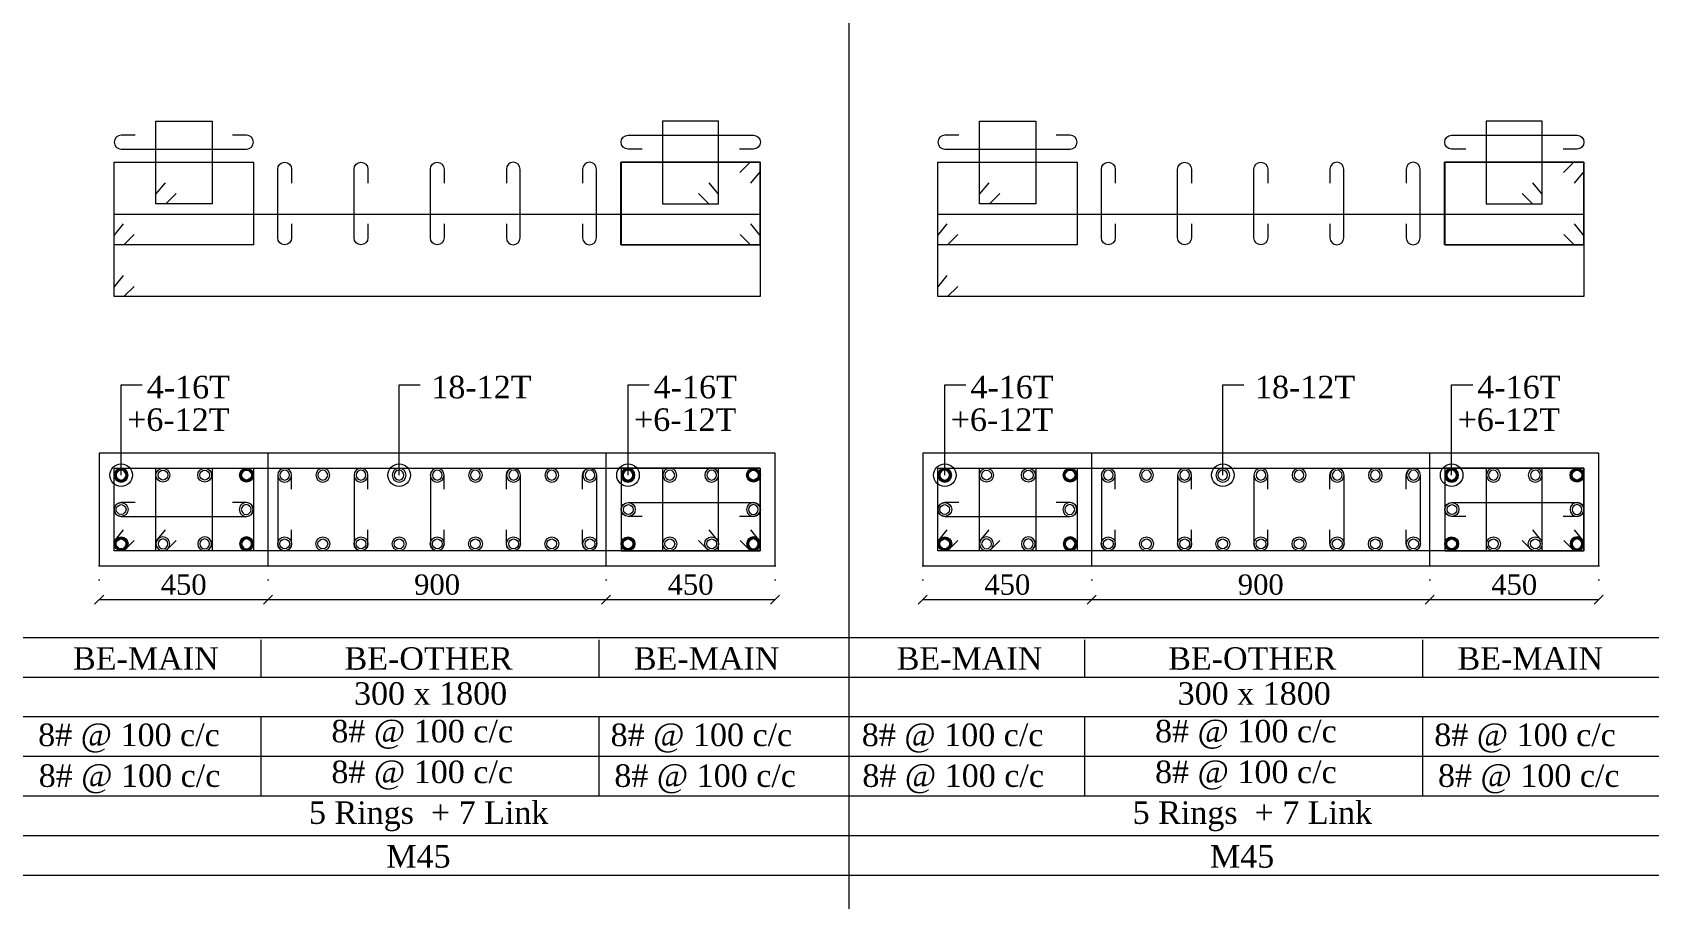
# Model space of a CAD drawing. Header units: millimetres. Extents: x 303 to 27724, y 300 to 68956.
# Drawn here: x 10195 to 14502, y 34898 to 37209 of the extents above; entities that cross this region are included whole.
import ezdxf

# ---------------------------------------------------------------- set-up
doc = ezdxf.new("R2010")
doc.units = ezdxf.units.MM
doc.linetypes.add('( Hidden )', pattern=[0.375, 0.25, -0.125])
doc.linetypes.add('DOT2', pattern=[0.125, 0, -0.125])
doc.layers.get('Defpoints').update_dxf_attribs({"lineweight": 0})
for name, color, linetype, lineweight in [('S-COL. STEEL DIA', 1, 'Continuous', 9), ('S-DIM FOOTING', 7, 'Continuous', 0), ('S-SECTION', 5, 'Continuous', 0), ('S-SECTION MARK', 7, 'Continuous', 0), ('S-SHEET', 7, 'Continuous', 0), ('S-STEEL', 1, 'Continuous', 9), ('S-STEEL-1', 1, 'Continuous', 0), ('S-STEEL-1 C.S.', 106, 'Continuous', 0), ('S-TEXT', 7, 'Continuous', 0)]:
    doc.layers.add(name, color=color, linetype=linetype, lineweight=lineweight)
doc.styles.add('AR', font='ARIALUNI.TTF', dxfattribs={"width": 0.8})
doc.styles.add('S-ROMANS', font='times.ttf')
doc.styles.add('TEXT', font='times.ttf')
doc.dimstyles.new('100', dxfattribs={"dimtxt": 180, "dimasz": 80, "dimexe": 0.18, "dimexo": 0.0625, "dimgap": 1, "dimtad": 1, "dimdec": 0, "dimzin": 0, "dimdsep": 46, "dimtxsty": 'AR', "dimblk": 'DOT', "dimcen": 0.09, "dimse1": 1, "dimse2": 1, "dimclrd": 50, "dimclrt": 256, "dimadec": 0, "dimazin": 0, "dimtfac": 1, "dimtdec": 0, "dimtix": 1, "dimtofl": 0, "dimtmove": 2, "dimatfit": 0, "dimfxl": 1, "dimtolj": 1, "dimtzin": 0, "dimlwd": -1, "dimarcsym": 0})
doc.dimstyles.new('SETU', dxfattribs={"dimtxt": 230, "dimasz": 0.2, "dimexe": 0.1, "dimexo": 0.1, "dimgap": 0.05, "dimtad": 1, "dimdec": 0, "dimzin": 0, "dimdsep": 46, "dimtxsty": 'TEXT', "dimblk": 'OBLIQUE', "dimcen": 0.09, "dimdle": 0.1, "dimclrd": 4, "dimclre": 256, "dimclrt": 256, "dimadec": 1, "dimazin": 0, "dimtfac": 1, "dimtdec": 0, "dimtix": 1, "dimtofl": 0, "dimtmove": 2, "dimatfit": 0, "dimfxl": 1, "dimtolj": 1, "dimtzin": 0, "dimlwd": -1, "dimlwe": -1, "dimarcsym": 1})

# ---------------------------------------------------------------- blocks, each defined once
blk = doc.blocks.new('*U4')
at = {"layer": 'S-COL. STEEL DIA'}
h = blk.add_hatch(color=256, dxfattribs=at)
h.dxf.hatch_style = 1
h.paths.add_polyline_path([(-18.5, 0, 1), (18.5, 0, 1)])
h.paths.add_polyline_path([(13, 0, -1), (-13, 0, -1)], flags=16)
at = {"layer": 'S-COL. STEEL DIA', "lineweight": 5}
for radius in [18.5, 13]:
    blk.add_circle((0, 0), radius, dxfattribs=at)
blk = doc.blocks.new('*U6')
at = {"layer": 'S-COL. STEEL DIA', "lineweight": 5}
for radius in [18.5, 13, 13]:
    blk.add_circle((0, 0), radius, dxfattribs=at)
blk = doc.blocks.new('_Oblique')
at = {"color": 0, "linetype": 'ByBlock', "lineweight": -2}
blk.add_line((-0.5, -0.5), (0.5, 0.5), dxfattribs=at)
blk = doc.blocks.new('*D1713')
at = {"layer": 'Defpoints', "color": 0}
for p in [(10372.5, 35787.4), (10822.5, 35787.4), (10822.5, 35697.5)]:
    blk.add_point(p, dxfattribs=at)
at = {"layer": 'S-DIM FOOTING', "linetype": 'DOT2', "ltscale": 300}
for p, q in [((10372.5, 35787.3), (10372.5, 35697.4)), ((10822.5, 35787.3), (10822.5, 35697.4))]:
    blk.add_line(p, q, dxfattribs=at)
at = {"layer": 'S-DIM FOOTING', "ltscale": 300}
blk.add_line((10372.4, 35697.5), (10822.6, 35697.5), dxfattribs=at)
at = {"layer": 'S-DIM FOOTING', "linetype": 'ByBlock', "xscale": 24, "yscale": 24, "zscale": 24, "rotation": 180}
blk.add_blockref('_Oblique', (10372.5, 35697.5), dxfattribs=at)
at = {"layer": 'S-DIM FOOTING', "linetype": 'ByBlock', "xscale": 24, "yscale": 24, "zscale": 24}
blk.add_blockref('_Oblique', (10822.5, 35697.5), dxfattribs=at)
at = {"layer": 'S-DIM FOOTING', "insert": (10597.5, 35737), "char_height": 54, "attachment_point": 5, "style": 'TEXT'}
blk.add_mtext('\\A1;450', dxfattribs=at)
blk = doc.blocks.new('*D1714')
at = {"layer": 'Defpoints', "color": 0}
for p in [(10822.5, 35787.4), (11722.5, 35787.4), (11722.5, 35697.5)]:
    blk.add_point(p, dxfattribs=at)
at = {"layer": 'S-DIM FOOTING', "linetype": 'DOT2', "ltscale": 300}
for p, q in [((10822.5, 35787.3), (10822.5, 35697.4)), ((11722.5, 35787.3), (11722.5, 35697.4))]:
    blk.add_line(p, q, dxfattribs=at)
at = {"layer": 'S-DIM FOOTING', "ltscale": 300}
blk.add_line((10822.4, 35697.5), (11722.6, 35697.5), dxfattribs=at)
at = {"layer": 'S-DIM FOOTING', "linetype": 'ByBlock', "xscale": 24, "yscale": 24, "zscale": 24, "rotation": 180}
blk.add_blockref('_Oblique', (10822.5, 35697.5), dxfattribs=at)
at = {"layer": 'S-DIM FOOTING', "linetype": 'ByBlock', "xscale": 24, "yscale": 24, "zscale": 24}
blk.add_blockref('_Oblique', (11722.5, 35697.5), dxfattribs=at)
at = {"layer": 'S-DIM FOOTING', "insert": (11272.5, 35737.1), "char_height": 54, "attachment_point": 5, "style": 'TEXT'}
blk.add_mtext('\\A1;900', dxfattribs=at)
blk = doc.blocks.new('*D1715')
at = {"layer": 'Defpoints', "color": 0}
for p in [(11722.5, 35787.4), (12172.5, 35787.4), (12172.5, 35697.5)]:
    blk.add_point(p, dxfattribs=at)
at = {"layer": 'S-DIM FOOTING', "linetype": 'DOT2', "ltscale": 300}
for p, q in [((11722.5, 35787.3), (11722.5, 35697.4)), ((12172.5, 35787.3), (12172.5, 35697.4))]:
    blk.add_line(p, q, dxfattribs=at)
at = {"layer": 'S-DIM FOOTING', "ltscale": 300}
blk.add_line((11722.4, 35697.5), (12172.6, 35697.5), dxfattribs=at)
at = {"layer": 'S-DIM FOOTING', "linetype": 'ByBlock', "xscale": 24, "yscale": 24, "zscale": 24, "rotation": 180}
blk.add_blockref('_Oblique', (11722.5, 35697.5), dxfattribs=at)
at = {"layer": 'S-DIM FOOTING', "linetype": 'ByBlock', "xscale": 24, "yscale": 24, "zscale": 24}
blk.add_blockref('_Oblique', (12172.5, 35697.5), dxfattribs=at)
at = {"layer": 'S-DIM FOOTING', "insert": (11947.5, 35737), "char_height": 54, "attachment_point": 5, "style": 'TEXT'}
blk.add_mtext('\\A1;450', dxfattribs=at)
blk = doc.blocks.new('_Dot')
at = {"linetype": 'ByBlock', "lineweight": -2}
blk.add_line((-0.5, 0), (-1, 0), dxfattribs=at)
at = {"linetype": 'ByBlock', "const_width": 0.5}
blk.add_lwpolyline([(-0.25, 0, 1), (0.25, 0, 1)], format="xyb", close=True, dxfattribs=at)
blk = doc.blocks.new('*D2091')
at = {"layer": 'Defpoints', "color": 0}
for p in [(12566.1, 35787.4), (13016.1, 35787.4), (13016.1, 35697.5)]:
    blk.add_point(p, dxfattribs=at)
at = {"layer": 'S-DIM FOOTING', "linetype": 'DOT2', "ltscale": 300}
for p, q in [((12566.1, 35787.3), (12566.1, 35697.4)), ((13016.1, 35787.3), (13016.1, 35697.4))]:
    blk.add_line(p, q, dxfattribs=at)
at = {"layer": 'S-DIM FOOTING', "ltscale": 300}
blk.add_line((12566, 35697.5), (13016.2, 35697.5), dxfattribs=at)
at = {"layer": 'S-DIM FOOTING', "linetype": 'ByBlock', "xscale": 24, "yscale": 24, "zscale": 24, "rotation": 180}
blk.add_blockref('_Oblique', (12566.1, 35697.5), dxfattribs=at)
at = {"layer": 'S-DIM FOOTING', "linetype": 'ByBlock', "xscale": 24, "yscale": 24, "zscale": 24}
blk.add_blockref('_Oblique', (13016.1, 35697.5), dxfattribs=at)
at = {"layer": 'S-DIM FOOTING', "insert": (12791.1, 35737), "char_height": 54, "attachment_point": 5, "style": 'TEXT'}
blk.add_mtext('\\A1;450', dxfattribs=at)
blk = doc.blocks.new('*D2092')
at = {"layer": 'Defpoints', "color": 0}
for p in [(13016.1, 35787.4), (13916.1, 35787.4), (13916.1, 35697.5)]:
    blk.add_point(p, dxfattribs=at)
at = {"layer": 'S-DIM FOOTING', "linetype": 'DOT2', "ltscale": 300}
for p, q in [((13016.1, 35787.3), (13016.1, 35697.4)), ((13916.1, 35787.3), (13916.1, 35697.4))]:
    blk.add_line(p, q, dxfattribs=at)
at = {"layer": 'S-DIM FOOTING', "ltscale": 300}
blk.add_line((13016, 35697.5), (13916.2, 35697.5), dxfattribs=at)
at = {"layer": 'S-DIM FOOTING', "linetype": 'ByBlock', "xscale": 24, "yscale": 24, "zscale": 24, "rotation": 180}
blk.add_blockref('_Oblique', (13016.1, 35697.5), dxfattribs=at)
at = {"layer": 'S-DIM FOOTING', "linetype": 'ByBlock', "xscale": 24, "yscale": 24, "zscale": 24}
blk.add_blockref('_Oblique', (13916.1, 35697.5), dxfattribs=at)
at = {"layer": 'S-DIM FOOTING', "insert": (13466.1, 35737.1), "char_height": 54, "attachment_point": 5, "style": 'TEXT'}
blk.add_mtext('\\A1;900', dxfattribs=at)
blk = doc.blocks.new('*D2093')
at = {"layer": 'Defpoints', "color": 0}
for p in [(13916.1, 35787.4), (14366.1, 35787.4), (14366.1, 35697.5)]:
    blk.add_point(p, dxfattribs=at)
at = {"layer": 'S-DIM FOOTING', "linetype": 'DOT2', "ltscale": 300}
for p, q in [((13916.1, 35787.3), (13916.1, 35697.4)), ((14366.1, 35787.3), (14366.1, 35697.4))]:
    blk.add_line(p, q, dxfattribs=at)
at = {"layer": 'S-DIM FOOTING', "ltscale": 300}
blk.add_line((13916, 35697.5), (14366.2, 35697.5), dxfattribs=at)
at = {"layer": 'S-DIM FOOTING', "linetype": 'ByBlock', "xscale": 24, "yscale": 24, "zscale": 24, "rotation": 180}
blk.add_blockref('_Oblique', (13916.1, 35697.5), dxfattribs=at)
at = {"layer": 'S-DIM FOOTING', "linetype": 'ByBlock', "xscale": 24, "yscale": 24, "zscale": 24}
blk.add_blockref('_Oblique', (14366.1, 35697.5), dxfattribs=at)
at = {"layer": 'S-DIM FOOTING', "insert": (14141.1, 35737), "char_height": 54, "attachment_point": 5, "style": 'TEXT'}
blk.add_mtext('\\A1;450', dxfattribs=at)

msp = doc.modelspace()

# ---------------------------------------------------------------- linework, layer by layer
at = {"layer": 'S-SECTION'}
for points, elevation in [([(12172.5, 35787.4), (12172.5, 36087.4), (10372.5, 36087.4), (10372.5, 35787.4)], 0.4), ([(14366.1, 35787.4), (14366.1, 36087.4), (12566.1, 36087.4), (12566.1, 35787.4)], -0.5)]:
    msp.add_lwpolyline(points, close=True, dxfattribs=dict(at, elevation=elevation))
at = {"layer": 'S-SHEET'}
for p, q in [((12369.1, 68956, -0.3), (12369.1, 299.8, 0.2)), ((303, 35596, -1.3), (27724.1, 35596, -1.3)), ((10803, 35590.2, -0.3), (10803, 35490.6, -0.3)), ((11703, 35590.2, -0.3), (11703, 35490.6, -0.3)), ((12996.6, 35590.2, -1.2), (12996.6, 35490.6, -1.2)), ((13896.6, 35590.2, -1.2), (13896.6, 35490.6, -1.2)), ((303, 35490.8, -1), (27724.1, 35490.8, -1)), ((303, 35385.6, -1), (27724.1, 35385.6, -1)), ((303, 35385.6, -1), (27724.1, 35385.6, -1)), ((10803, 35385.4, -0.3), (10803, 35174.1, -0.3)), ((11703, 35385.4, -0.3), (11703, 35174.1, -0.3)), ((12996.6, 35385.4, -1.2), (12996.6, 35174.1, -1.2)), ((13896.6, 35385.4, -1.2), (13896.6, 35174.1, -1.2)), ((303, 35279.8, -1), (27724.1, 35279.8, -1)), ((303, 35174.3, -1), (27724.1, 35174.3, -1)), ((303, 35068.8, -1), (27724.1, 35068.8, -1))]:
    msp.add_line(p, q, dxfattribs=at)
at = {"layer": 'S-SHEET', "color": 0}
msp.add_line((303, 34963.3, -1), (27724.1, 34963.3, -1), dxfattribs=at)
at = {"layer": 'S-STEEL', "color": 3}
for points, elevation in [([(10468.7, 36934.7), (10431, 36934.7, 1), (10431, 36897.8), (10764.9, 36897.8, 1), (10764.9, 36934.7), (10727.6, 36934.7)], 0.4), ([(11818.7, 36897.8), (11781, 36897.8, -1), (11781, 36934.7), (12114.9, 36934.7, -1), (12114.9, 36897.8), (12077.6, 36897.8)], 0.4), ([(12662.3, 36934.7), (12624.5, 36934.7, 1), (12624.5, 36897.8), (12958.4, 36897.8, 1), (12958.4, 36934.7), (12921.2, 36934.7)], -0.5), ([(14012.3, 36897.8), (13974.5, 36897.8, -1), (13974.5, 36934.7), (14308.4, 36934.7, -1), (14308.4, 36897.8), (14271.2, 36897.8)], -0.5), ([(10884.9, 36699), (10884.9, 36661.3, -1), (10848, 36661.3), (10848, 36844.4, -1), (10884.9, 36844.4), (10884.9, 36807.1)], 0.4), ([(11088.2, 36699), (11088.2, 36661.3, -1), (11051.2, 36661.3), (11051.2, 36844.4, -1), (11088.2, 36844.4), (11088.2, 36807.1)], 0.4), ([(11291.4, 36699), (11291.4, 36661.3, -1), (11254.5, 36661.3), (11254.5, 36844.4, -1), (11291.4, 36844.4), (11291.4, 36807.1)], 0.4), ([(11456.9, 36699), (11456.9, 36661.3, 1), (11493.8, 36661.3), (11493.8, 36844.4, 1), (11456.9, 36844.4), (11456.9, 36807.1)], 0.4), ([(11660.1, 36699), (11660.1, 36661.3, 1), (11697, 36661.3), (11697, 36844.4, 1), (11660.1, 36844.4), (11660.1, 36807.1)], 0.4), ([(13078.5, 36699), (13078.5, 36661.3, -1), (13041.6, 36661.3), (13041.6, 36844.4, -1), (13078.5, 36844.4), (13078.5, 36807.1)], -0.5), ([(13281.7, 36699), (13281.7, 36661.3, -1), (13244.8, 36661.3), (13244.8, 36844.4, -1), (13281.7, 36844.4), (13281.7, 36807.1)], -0.5), ([(13484.9, 36699), (13484.9, 36661.3, -1), (13448, 36661.3), (13448, 36844.4, -1), (13484.9, 36844.4), (13484.9, 36807.1)], -0.5), ([(13650.5, 36699), (13650.5, 36661.3, 1), (13687.4, 36661.3), (13687.4, 36844.4, 1), (13650.5, 36844.4), (13650.5, 36807.1)], -0.5), ([(13853.7, 36699), (13853.7, 36661.3, 1), (13890.6, 36661.3), (13890.6, 36844.4, 1), (13853.7, 36844.4), (13853.7, 36807.1)], -0.5), ([(10884.9, 35991.2), (10884.9, 36029, 1), (10848, 36029), (10848, 35845.9, 1), (10884.9, 35845.9), (10884.9, 35883.1)], 0.4), ([(11088.2, 35991.2), (11088.2, 36029, 1), (11051.2, 36029), (11051.2, 35845.9, 1), (11088.2, 35845.9), (11088.2, 35883.1)], 0.4), ([(11291.4, 35991.2), (11291.4, 36029, 1), (11254.5, 36029), (11254.5, 35845.9, 1), (11291.4, 35845.9), (11291.4, 35883.1)], 0.4), ([(11456.9, 35991.2), (11456.9, 36029, -1), (11493.8, 36029), (11493.8, 35845.9, -1), (11456.9, 35845.9), (11456.9, 35883.1)], 0.4), ([(11660.1, 35991.2), (11660.1, 36029, -1), (11697, 36029), (11697, 35845.9, -1), (11660.1, 35845.9), (11660.1, 35883.1)], 0.4), ([(13078.5, 35991.2), (13078.5, 36029, 1), (13041.6, 36029), (13041.6, 35845.9, 1), (13078.5, 35845.9), (13078.5, 35883.1)], -0.5), ([(13281.7, 35991.2), (13281.7, 36029, 1), (13244.8, 36029), (13244.8, 35845.9, 1), (13281.7, 35845.9), (13281.7, 35883.1)], -0.5), ([(13484.9, 35991.2), (13484.9, 36029, 1), (13448, 36029), (13448, 35845.9, 1), (13484.9, 35845.9), (13484.9, 35883.1)], -0.5), ([(13650.5, 35991.2), (13650.5, 36029, -1), (13687.4, 36029), (13687.4, 35845.9, -1), (13650.5, 35845.9), (13650.5, 35883.1)], -0.5), ([(13853.7, 35991.2), (13853.7, 36029, -1), (13890.6, 36029), (13890.6, 35845.9, -1), (13853.7, 35845.9), (13853.7, 35883.1)], -0.5), ([(10468.7, 35955.9), (10431, 35955.9, 1), (10431, 35919), (10764.9, 35919, 1), (10764.9, 35955.9), (10727.6, 35955.9)], 0.4), ([(11818.7, 35919), (11781, 35919, -1), (11781, 35955.9), (12114.9, 35955.9, -1), (12114.9, 35919), (12077.6, 35919)], 0.4), ([(12662.3, 35955.9), (12624.5, 35955.9, 1), (12624.5, 35919), (12958.4, 35919, 1), (12958.4, 35955.9), (12921.2, 35955.9)], -0.5), ([(14012.3, 35919), (13974.5, 35919, -1), (13974.5, 35955.9), (14308.4, 35955.9, -1), (14308.4, 35919), (14271.2, 35919)], -0.5)]:
    msp.add_lwpolyline(points, format="xyb", dxfattribs=dict(at, elevation=elevation))
at = {"layer": 'S-STEEL', "color": 1}
for points, elevation in [([(12079, 36835.6), (12106.5, 36862.9), (12132.5, 36862.9), (12132.5, 36642.9), (11761.7, 36642.9), (11761.7, 36862.9), (12132.5, 36862.9), (12132.5, 36837.9), (12107.3, 36807)], 0.4), ([(14272.6, 36835.6), (14300.1, 36862.9), (14326.1, 36862.9), (14326.1, 36642.9), (13955.3, 36642.9), (13955.3, 36862.9), (14326.1, 36862.9), (14326.1, 36837.9), (14300.9, 36807)], -0.5), ([(10466.1, 36532.1), (10438.5, 36504.8), (10412.5, 36504.8), (10412.5, 36724.8), (12133.3, 36724.8), (12133.3, 36504.8), (10412.5, 36504.8), (10412.5, 36529.8), (10437.7, 36560.7)], 0.4), ([(12659.6, 36532.1), (12632.1, 36504.8), (12606.1, 36504.8), (12606.1, 36724.8), (14326.9, 36724.8), (14326.9, 36504.8), (12606.1, 36504.8), (12606.1, 36529.8), (12631.3, 36560.7)], -0.5), ([(10466.1, 35854.7), (10438.5, 35827.4), (10412.5, 35827.4), (10412.5, 36047.4), (12133.3, 36047.4), (12133.3, 35827.4), (10412.5, 35827.4), (10412.5, 35852.4), (10437.7, 35883.3)], 0.4), ([(12659.6, 35854.7), (12632.1, 35827.4), (12606.1, 35827.4), (12606.1, 36047.4), (14326.9, 36047.4), (14326.9, 35827.4), (12606.1, 35827.4), (12606.1, 35852.4), (12631.3, 35883.3)], -0.5)]:
    msp.add_lwpolyline(points, dxfattribs=dict(at, elevation=elevation))
at = {"layer": 'S-STEEL-1', "color": 41}
for points, elevation in [([(10577.4, 36779.6), (10549.8, 36752.3), (10523.8, 36752.3), (10523.8, 36972.3), (10673.2, 36972.3), (10673.2, 36752.3), (10523.8, 36752.3), (10523.8, 36777.3), (10549, 36808.2)], 0.4), ([(11968.5, 36779.6), (11996, 36752.3), (12022, 36752.3), (12022, 36972.3), (11872.6, 36972.3), (11872.6, 36752.3), (12022, 36752.3), (12022, 36777.3), (11996.8, 36808.2)], 0.4), ([(12770.9, 36779.6), (12743.4, 36752.3), (12717.4, 36752.3), (12717.4, 36972.3), (12866.8, 36972.3), (12866.8, 36752.3), (12717.4, 36752.3), (12717.4, 36777.3), (12742.6, 36808.2)], -0.5), ([(14162, 36779.6), (14189.6, 36752.3), (14215.6, 36752.3), (14215.6, 36972.3), (14066.2, 36972.3), (14066.2, 36752.3), (14215.6, 36752.3), (14215.6, 36777.3), (14190.4, 36808.2)], -0.5), ([(10577.4, 35854.7), (10549.8, 35827.4), (10523.8, 35827.4), (10523.8, 36047.4), (10673.2, 36047.4), (10673.2, 35827.4), (10523.8, 35827.4), (10523.8, 35852.4), (10549, 35883.3)], 0.4), ([(11968.5, 35854.7), (11996, 35827.4), (12022, 35827.4), (12022, 36047.4), (11872.6, 36047.4), (11872.6, 35827.4), (12022, 35827.4), (12022, 35852.4), (11996.8, 35883.3)], 0.4), ([(12770.9, 35854.7), (12743.4, 35827.4), (12717.4, 35827.4), (12717.4, 36047.4), (12866.8, 36047.4), (12866.8, 35827.4), (12717.4, 35827.4), (12717.4, 35852.4), (12742.6, 35883.3)], -0.5), ([(14162, 35854.7), (14189.6, 35827.4), (14215.6, 35827.4), (14215.6, 36047.4), (14066.2, 36047.4), (14066.2, 35827.4), (14215.6, 35827.4), (14215.6, 35852.4), (14190.4, 35883.3)], -0.5)]:
    msp.add_lwpolyline(points, dxfattribs=dict(at, elevation=elevation))
at = {"layer": 'S-STEEL-1', "color": 6}
for points, elevation in [([(10466.1, 36670.2), (10438.5, 36642.9), (10412.5, 36642.9), (10412.5, 36862.9), (10783.3, 36862.9), (10783.3, 36642.9), (10412.5, 36642.9), (10412.5, 36667.9), (10437.7, 36698.8)], 0.4), ([(12079.8, 36670.2), (12107.3, 36642.9), (12133.3, 36642.9), (12133.3, 36862.9), (11762.5, 36862.9), (11762.5, 36642.9), (12133.3, 36642.9), (12133.3, 36667.9), (12108.1, 36698.8)], 0.4), ([(12659.6, 36670.2), (12632.1, 36642.9), (12606.1, 36642.9), (12606.1, 36862.9), (12976.9, 36862.9), (12976.9, 36642.9), (12606.1, 36642.9), (12606.1, 36667.9), (12631.3, 36698.8)], -0.5), ([(14273.3, 36670.2), (14300.9, 36642.9), (14326.9, 36642.9), (14326.9, 36862.9), (13956.1, 36862.9), (13956.1, 36642.9), (14326.9, 36642.9), (14326.9, 36667.9), (14301.7, 36698.8)], -0.5), ([(10466.1, 35854.7), (10438.5, 35827.4), (10412.5, 35827.4), (10412.5, 36047.4), (10783.3, 36047.4), (10783.3, 35827.4), (10412.5, 35827.4), (10412.5, 35852.4), (10437.7, 35883.3)], 0.4), ([(12079.8, 35854.7), (12107.3, 35827.4), (12133.3, 35827.4), (12133.3, 36047.4), (11762.5, 36047.4), (11762.5, 35827.4), (12133.3, 35827.4), (12133.3, 35852.4), (12108.1, 35883.3)], 0.4), ([(12659.6, 35854.7), (12632.1, 35827.4), (12606.1, 35827.4), (12606.1, 36047.4), (12976.9, 36047.4), (12976.9, 35827.4), (12606.1, 35827.4), (12606.1, 35852.4), (12631.3, 35883.3)], -0.5), ([(14273.3, 35854.7), (14300.9, 35827.4), (14326.9, 35827.4), (14326.9, 36047.4), (13956.1, 36047.4), (13956.1, 35827.4), (14326.9, 35827.4), (14326.9, 35852.4), (14301.7, 35883.3)], -0.5)]:
    msp.add_lwpolyline(points, dxfattribs=dict(at, elevation=elevation))
at = {"layer": 'S-STEEL-1 C.S.', "color": 8, "linetype": '( Hidden )'}
for p, q in [((10822.5, 35787.4, 0.4), (10822.5, 36087.4, 0.4)), ((11722.5, 35787.4, 0.4), (11722.5, 36087.4, 0.4)), ((13016.1, 35787.4, -0.5), (13016.1, 36087.4, -0.5)), ((13916.1, 35787.4, -0.5), (13916.1, 36087.4, -0.5))]:
    msp.add_line(p, q, dxfattribs=at)

# ---------------------------------------------------------------- block references
at = {"layer": 'S-COL. STEEL DIA', "xscale": -1, "rotation": 180}
for name, p in [('*U4', (10431, 36029, 0.4)), ('*U6', (10866.5, 36029, 0.4)), ('*U6', (10968.1, 36029, 0.4)), ('*U6', (11069.7, 36029, 0.4)), ('*U6', (11171.3, 36029, 0.4)), ('*U6', (11272.9, 36029, 0.4)), ('*U6', (11374.5, 36029, 0.4)), ('*U6', (11476.1, 36029, 0.4)), ('*U6', (11577.8, 36029, 0.4)), ('*U6', (11679.4, 36029, 0.4)), ('*U4', (11781, 36029, 0.4)), ('*U6', (11892.3, 36029, 0.4)), ('*U6', (12003.6, 36029, 0.4)), ('*U4', (12624.5, 36029, -0.5)), ('*U6', (13060, 36029, -0.5)), ('*U6', (13161.7, 36029, -0.5)), ('*U6', (13263.3, 36029, -0.5)), ('*U6', (13364.9, 36029, -0.5)), ('*U6', (13466.5, 36029, -0.5)), ('*U6', (13568.1, 36029, -0.5)), ('*U6', (13669.7, 36029, -0.5)), ('*U6', (13771.3, 36029, -0.5)), ('*U6', (13872.9, 36029, -0.5)), ('*U4', (13974.5, 36029, -0.5)), ('*U6', (14085.8, 36029, -0.5)), ('*U6', (14197.1, 36029, -0.5))]:
    msp.add_blockref(name, p, dxfattribs=at)
at = {"layer": 'S-COL. STEEL DIA', "rotation": 180}
for name, p in [('*U6', (10542.3, 36029, 0.4)), ('*U6', (10653.6, 36029, 0.4)), ('*U4', (10764.9, 36029, 0.4)), ('*U4', (12114.9, 36029, 0.4)), ('*U6', (12735.8, 36029, -0.5)), ('*U6', (12847.1, 36029, -0.5)), ('*U4', (12958.4, 36029, -0.5)), ('*U4', (14308.4, 36029, -0.5))]:
    msp.add_blockref(name, p, dxfattribs=at)
at = {"layer": 'S-COL. STEEL DIA'}
for name, p in [('*U6', (10431, 35937.4, 0.4)), ('*U6', (11781.8, 35937.4, 0.4)), ('*U6', (12624.5, 35937.4, -0.5)), ('*U6', (13975.3, 35937.4, -0.5)), ('*U4', (10431, 35845.9, 0.4)), ('*U6', (10866.5, 35845.9, 0.4)), ('*U6', (10968.1, 35845.9, 0.4)), ('*U6', (11069.7, 35845.9, 0.4)), ('*U6', (11171.3, 35845.9, 0.4)), ('*U6', (11272.9, 35845.9, 0.4)), ('*U6', (11374.5, 35845.9, 0.4)), ('*U6', (11476.1, 35845.9, 0.4)), ('*U6', (11577.8, 35845.9, 0.4)), ('*U6', (11679.4, 35845.9, 0.4)), ('*U4', (11781, 35845.9, 0.4)), ('*U6', (11892.3, 35845.9, 0.4)), ('*U6', (12003.6, 35845.9, 0.4)), ('*U4', (12624.5, 35845.9, -0.5)), ('*U6', (13060, 35845.9, -0.5)), ('*U6', (13161.7, 35845.9, -0.5)), ('*U6', (13263.3, 35845.9, -0.5)), ('*U6', (13364.9, 35845.9, -0.5)), ('*U6', (13466.5, 35845.9, -0.5)), ('*U6', (13568.1, 35845.9, -0.5)), ('*U6', (13669.7, 35845.9, -0.5)), ('*U6', (13771.3, 35845.9, -0.5)), ('*U6', (13872.9, 35845.9, -0.5)), ('*U4', (13974.5, 35845.9, -0.5)), ('*U6', (14085.8, 35845.9, -0.5)), ('*U6', (14197.1, 35845.9, -0.5))]:
    msp.add_blockref(name, p, dxfattribs=at)
at = {"layer": 'S-COL. STEEL DIA', "xscale": -1}
for name, p in [('*U6', (10764.1, 35937.4, 0.4)), ('*U6', (12114.9, 35937.4, 0.4)), ('*U6', (12957.6, 35937.4, -0.5)), ('*U6', (14308.4, 35937.4, -0.5)), ('*U6', (10542.3, 35845.9, 0.4)), ('*U6', (10653.6, 35845.9, 0.4)), ('*U4', (10764.9, 35845.9, 0.4)), ('*U4', (12114.9, 35845.9, 0.4)), ('*U6', (12735.8, 35845.9, -0.5)), ('*U6', (12847.1, 35845.9, -0.5)), ('*U4', (12958.4, 35845.9, -0.5)), ('*U4', (14308.4, 35845.9, -0.5))]:
    msp.add_blockref(name, p, dxfattribs=at)

# ---------------------------------------------------------------- texts
at = {"layer": 'S-TEXT', "color": 7, "style": 'TEXT'}
for s, p in [('4-16T', (10499.3, 36233.7, 0.4)), ('18-12T', (11257.1, 36233.7, 0.4)), ('4-16T', (11849.3, 36233.7, 0.4)), ('4-16T', (12692.9, 36233.7, -0.5)), ('18-12T', (13450.7, 36233.7, -0.5)), ('4-16T', (14042.9, 36233.7, -0.5)), ('+6-12T', (10447, 36146.9, 0.4)), ('+6-12T', (11797, 36146.9, 0.4)), ('+6-12T', (12640.5, 36146.9, -0.5)), ('+6-12T', (13990.5, 36146.9, -0.5))]:
    msp.add_text(s, height=60, dxfattribs=at).set_placement(p)
at = {"layer": 'S-TEXT', "style": 'S-ROMANS'}
for s, p in [('BE-MAIN ', (10303, 35510.4, -0.3)), ('BE-OTHER', (11026, 35510.4, -0.3)), ('BE-MAIN ', (11796.5, 35510.4, -0.3)), ('BE-MAIN ', (12496.6, 35510.4, -1.2)), ('BE-OTHER', (13219.6, 35510.4, -1.2)), ('BE-MAIN ', (13990.1, 35510.4, -1.2)), ('300 x 1800', (11051.3, 35417.2, -0.3)), ('300 x 1800', (13244.8, 35417.2, -1.2)), ('8# @ 100 c/c', (10210, 35306.9, -0.3)), ('8# @ 100 c/c', (10991, 35316.9, -0.3)), ('8# @ 100 c/c', (11734.5, 35306.9, -0.3)), ('8# @ 100 c/c', (12403.6, 35306.9, -1.2)), ('8# @ 100 c/c', (13184.6, 35316.9, -1.2)), ('8# @ 100 c/c', (13928.1, 35306.9, -1.2)), ('8# @ 100 c/c', (10211.5, 35198.3, -0.3)), ('8# @ 100 c/c', (10991, 35208.3, -0.3)), ('8# @ 100 c/c', (11744.5, 35198.3, -0.3)), ('8# @ 100 c/c', (12405.1, 35198.3, -1.2)), ('8# @ 100 c/c', (13184.6, 35208.3, -1.2)), ('8# @ 100 c/c', (13938.1, 35198.3, -1.2)), ('5 Rings  + 7 Link', (10931.3, 35099.8, -0.3)), ('5 Rings  + 7 Link', (13124.9, 35099.8, -1.2)), ('M45', (11137.2, 34983.1, -0.3)), ('M45', (13330.7, 34983.1, -1.2))]:
    msp.add_text(s, height=60, dxfattribs=at).set_placement(p)

# ---------------------------------------------------------------- dimensions: what is measured, and where the dimension line sits
at = {"layer": 'S-DIM FOOTING', "ltscale": 300}
for base, p1, p2, picture, middle in [((10822.5, 35697.5, 0.1), (10372.5, 35787.4, 0.4), (10822.5, 35787.4, 0.4), '*D1713', (10597.5, 35737, 0.1)), ((11722.5, 35697.5, 0.1), (10822.5, 35787.4, 0.4), (11722.5, 35787.4, 0.4), '*D1714', (11272.5, 35737.1, 0.1)), ((12172.5, 35697.5, 0.1), (11722.5, 35787.4, 0.4), (12172.5, 35787.4, 0.4), '*D1715', (11947.5, 35737, 0.1)), ((13016.1, 35697.5, -0.9), (12566.1, 35787.4, -0.5), (13016.1, 35787.4, -0.5), '*D2091', (12791.1, 35737, -0.9)), ((13916.1, 35697.5, -0.9), (13016.1, 35787.4, -0.5), (13916.1, 35787.4, -0.5), '*D2092', (13466.1, 35737.1, -0.9)), ((14366.1, 35697.5, -0.9), (13916.1, 35787.4, -0.5), (14366.1, 35787.4, -0.5), '*D2093', (14141.1, 35737, -0.9))]:
    dim = msp.add_linear_dim(base=base, p1=p1, p2=p2, angle=180, dimstyle='SETU', override={"dimscale": 1.2, "dimtxt": 45, "dimasz": 20, "dimgap": 10, "dimblk1": 'Oblique', "dimblk2": 'Oblique', "dimsah": 1, "dimclrd": 256, "dimarcsym": 1}, dxfattribs=at)
    dim.commit()
    dim.dimension.update_dxf_attribs({"geometry": picture, "text_midpoint": middle})

# ---------------------------------------------------------------- leaders
at = {"layer": 'S-SECTION MARK'}
for points in [[(10431, 36029, 0.4), (10431, 36269.5, 0.4), (10487.4, 36269.5, 0.4)], [(11171.3, 36029, 0.4), (11171.3, 36269.5, 0.4), (11227.7, 36269.5, 0.4)], [(11781, 36029, 0.4), (11781, 36269.5, 0.4), (11837.4, 36269.5, 0.4)], [(12624.5, 36029, -0.5), (12624.5, 36269.5, -0.5), (12681, 36269.5, -0.5)], [(13364.9, 36029, -0.5), (13364.9, 36269.5, -0.5), (13421.3, 36269.5, -0.5)], [(13974.5, 36029, -0.5), (13974.5, 36269.5, -0.5), (14031, 36269.5, -0.5)]]:
    msp.add_leader(points, dimstyle='100', override={"dimasz": 60, "dimtad": 0, "dimclrd": 256, "dimldrblk": 'DotBlank', "dimfxl": 50, "dimfxlon": 1, "dimarcsym": 1}, dxfattribs=at)

doc.saveas('drawing.dxf')
